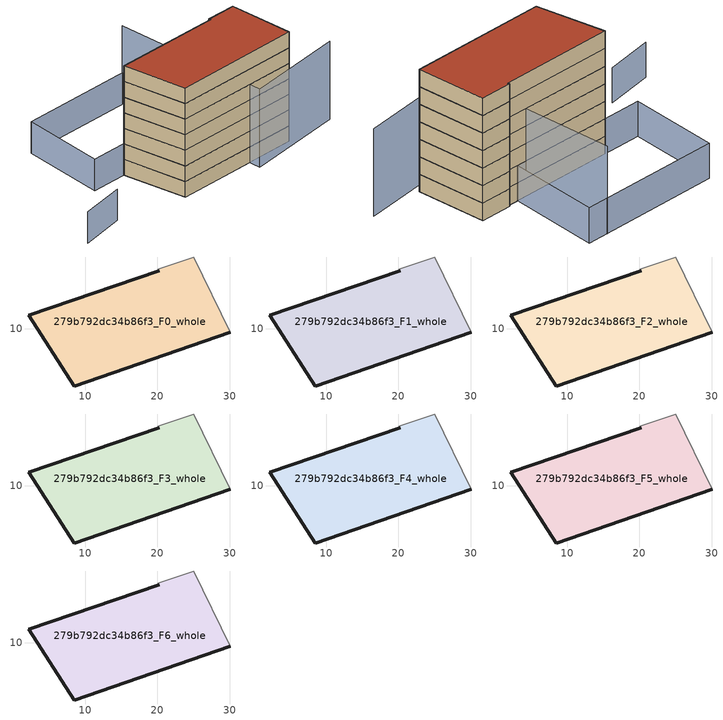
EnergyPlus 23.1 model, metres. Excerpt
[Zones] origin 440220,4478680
279b792dc34b86f3_F0_whole
 floor ground (EU_floor_Construction): 30.08,9.57 25.01,19.97 20.05,18.25 20.25,18.07 2.2,11.92 8.46,2.11 z0
 wall outside (EU_wall_Construction): 30.08,9.57 8.46,2.11 2.2,11.92 20.25,18.07 z0:3
 wall adiabatic (EU_wall_Construction): 20.25,18.07 20.05,18.25 25.01,19.97 30.08,9.57 z0:3
279b792dc34b86f3_F1_whole
 floor to 279b792dc34b86f3_F0_whole (EU_floor_Construction): 30.07,9.57 25,19.97 20.05,18.25 20.25,18.07 2.19,11.92 8.46,2.11 z3
 wall outside (EU_wall_Construction): 30.08,9.57 8.46,2.11 2.2,11.92 20.25,18.07 z3:6
 wall adiabatic (EU_wall_Construction): 20.25,18.07 20.05,18.25 25.01,19.97 30.08,9.57 z3:6
279b792dc34b86f3_F2_whole
 floor to 279b792dc34b86f3_F1_whole (EU_floor_Construction): 30.07,9.57 25,19.97 20.05,18.25 20.25,18.07 2.19,11.92 8.46,2.11 z6
 wall outside (EU_wall_Construction): 30.08,9.57 8.46,2.11 2.2,11.92 20.25,18.07 z6:9
 wall adiabatic (EU_wall_Construction): 20.25,18.07 20.05,18.25 25.01,19.97 30.08,9.57 z6:9
279b792dc34b86f3_F3_whole
 floor to 279b792dc34b86f3_F2_whole (EU_floor_Construction): 30.07,9.57 25,19.97 20.05,18.25 20.25,18.07 2.19,11.92 8.46,2.11 z9
 wall outside (EU_wall_Construction): 30.08,9.57 8.46,2.11 2.2,11.92 20.25,18.07 z9:12
 wall adiabatic (EU_wall_Construction): 20.25,18.07 20.05,18.25 25.01,19.97 30.08,9.57 z9:12
279b792dc34b86f3_F4_whole
 floor to 279b792dc34b86f3_F3_whole (EU_floor_Construction): 30.07,9.57 25,19.97 20.05,18.25 20.25,18.07 2.19,11.92 8.46,2.11 z12
 wall outside (EU_wall_Construction): 30.08,9.57 8.46,2.11 2.2,11.92 20.25,18.07 z12:15
 wall adiabatic (EU_wall_Construction): 20.25,18.07 20.05,18.25 25.01,19.97 30.08,9.57 z12:15
279b792dc34b86f3_F5_whole
 floor to 279b792dc34b86f3_F4_whole (EU_floor_Construction): 30.07,9.57 25,19.97 20.05,18.25 20.25,18.07 2.19,11.92 8.46,2.11 z15
 wall outside (EU_wall_Construction): 30.08,9.57 8.46,2.11 2.2,11.92 20.25,18.07 z15:18
 wall adiabatic (EU_wall_Construction): 20.25,18.07 20.05,18.25 25.01,19.97 30.08,9.57 z15:18
279b792dc34b86f3_F6_whole
 floor to 279b792dc34b86f3_F5_whole (EU_floor_Construction): 30.07,9.57 25,19.97 20.05,18.25 20.25,18.07 2.19,11.92 8.46,2.11 z18
 wall outside (EU_wall_Construction): 30.08,9.57 8.46,2.11 2.2,11.92 20.25,18.07 z18:21
 wall adiabatic (EU_wall_Construction): 20.25,18.07 20.05,18.25 25.01,19.97 30.08,9.57 z18:21
 roof outside (EU_roof_Construction): 25.01,19.97 30.08,9.57 8.46,2.11 2.2,11.92 20.25,18.07 20.05,18.25 z21
shading: -4.11,0.7 -11.04,-3.1 / 18.44,17.45 -3.8,9.85 / -3.8,9.85 -8.55,23.74 / -8.55,23.74 13.7,31.34 / 13.7,31.34 18.44,17.45 z0:6; 38.56,12.49 22.75,4.84 / 22.75,4.84 10.43,30.3 z0:15
[Building]
EU S2 Campaign: North Axis=0; Terrain=City; Solar Distribution=FullExterior
[Site:Location]
Madrid: Latitude=40.5; Longitude=-3.5; Time Zone=1; Elevation=609
[SizingPeriod:WeatherFileDays]
AnnualSizingPeriod: Begin Month=1; Begin Day of Month=1; End Month=12; End Day of Month=31; Day of Week for Start Day=Monday; Use Weather File Daylight Saving Period=No; Use Weather File Rain and Snow Indicators=No
[MATERIAL]
EU_InternalMass_Material: Roughness=MediumRough; Thickness=0.1; Conductivity=1; Density=1800; Specific Heat=900; Thermal Absorptance=0.9; Solar Absorptance=0.7; Visible Absorptance=0.7
[MATERIAL:NOMASS] Roughness=MediumRough; Thermal Absorptance=0.9; Solar Absorptance=0.7; Visible Absorptance=0.7
Name | Thermal Resistance
EU_wall_NoMass | 0.609216
EU_roof_NoMass | 0.513268
EU_floor_NoMass | 0.568163
[CONSTRUCTION]
EU_wall_Construction: EU_wall_NoMass
EU_roof_Construction: EU_roof_NoMass
EU_floor_Construction: EU_floor_NoMass
EU_InternalMass_Construction: EU_InternalMass_Material
[ZONE] Type=1; Multiplier=1; Ceiling Height=autocalculate; Volume=799.497; Floor Area=autocalculate; Part of Total Floor Area=Yes
279b792dc34b86f3_F0_whole; 279b792dc34b86f3_F1_whole; 279b792dc34b86f3_F2_whole; 279b792dc34b86f3_F3_whole; 279b792dc34b86f3_F4_whole; 279b792dc34b86f3_F5_whole; 279b792dc34b86f3_F6_whole
[INTERNALMASS] Construction=EU_InternalMass_Construction; Surface Area=266.499
Name | Zone or ZoneList
279b792dc34b86f3_F0_whole_EU_InternalMass | 279b792dc34b86f3_F0_whole
279b792dc34b86f3_F1_whole_EU_InternalMass | 279b792dc34b86f3_F1_whole
279b792dc34b86f3_F2_whole_EU_InternalMass | 279b792dc34b86f3_F2_whole
279b792dc34b86f3_F3_whole_EU_InternalMass | 279b792dc34b86f3_F3_whole
279b792dc34b86f3_F4_whole_EU_InternalMass | 279b792dc34b86f3_F4_whole
279b792dc34b86f3_F5_whole_EU_InternalMass | 279b792dc34b86f3_F5_whole
279b792dc34b86f3_F6_whole_EU_InternalMass | 279b792dc34b86f3_F6_whole
[OTHEREQUIPMENT] Fuel Type=Electricity; Design Level Calculation Method=Watts/Area; Power per Zone Floor Area=1; Fraction Latent=0; Fraction Radiant=0; Fraction Lost=0; Carbon Dioxide Generation Rate=0; EndUse Subcategory=EU_Step8_InternalGains
Name | Zone or ZoneList or Space or SpaceList | Schedule
EU_Step8_InternalGain_279b792dc34b86f3_F0_whole_f000 | 279b792dc34b86f3_F0_whole | EU_Step8_GainSchedule_279b792dc34b86f3_F0_whole_f000
EU_Step8_InternalGain_279b792dc34b86f3_F1_whole_f000 | 279b792dc34b86f3_F1_whole | EU_Step8_GainSchedule_279b792dc34b86f3_F1_whole_f000
EU_Step8_InternalGain_279b792dc34b86f3_F2_whole_f000 | 279b792dc34b86f3_F2_whole | EU_Step8_GainSchedule_279b792dc34b86f3_F2_whole_f000
EU_Step8_InternalGain_279b792dc34b86f3_F3_whole_f000 | 279b792dc34b86f3_F3_whole | EU_Step8_GainSchedule_279b792dc34b86f3_F3_whole_f000
EU_Step8_InternalGain_279b792dc34b86f3_F4_whole_f000 | 279b792dc34b86f3_F4_whole | EU_Step8_GainSchedule_279b792dc34b86f3_F4_whole_f000
EU_Step8_InternalGain_279b792dc34b86f3_F5_whole_f000 | 279b792dc34b86f3_F5_whole | EU_Step8_GainSchedule_279b792dc34b86f3_F5_whole_f000
EU_Step8_InternalGain_279b792dc34b86f3_F6_whole_f000 | 279b792dc34b86f3_F6_whole | EU_Step8_GainSchedule_279b792dc34b86f3_F6_whole_f000
[ZONEVENTILATION:DESIGNFLOWRATE] Schedule=EU_AlwaysOn; Design Flow Rate Calculation Method=AirChanges/Hour; Air Changes per Hour=0.752966; Ventilation Type=Natural; Fan Pressure Rise=0; Fan Total Efficiency=1; Constant Term Coefficient=1; Temperature Term Coefficient=0; Velocity Term Coefficient=0; Velocity Squared Term Coefficient=0; Minimum Indoor Temperature=-100; Maximum Indoor Temperature=100; Delta Temperature=-100; Minimum Outdoor Temperature=-100; Maximum Outdoor Temperature=100; Maximum Wind Speed=40
Name | Zone or ZoneList or Space or SpaceList
EU_ConstantAir_279b792dc34b86f3_F0_whole | 279b792dc34b86f3_F0_whole
EU_ConstantAir_279b792dc34b86f3_F1_whole | 279b792dc34b86f3_F1_whole
EU_ConstantAir_279b792dc34b86f3_F2_whole | 279b792dc34b86f3_F2_whole
EU_ConstantAir_279b792dc34b86f3_F3_whole | 279b792dc34b86f3_F3_whole
EU_ConstantAir_279b792dc34b86f3_F4_whole | 279b792dc34b86f3_F4_whole
EU_ConstantAir_279b792dc34b86f3_F5_whole | 279b792dc34b86f3_F5_whole
EU_ConstantAir_279b792dc34b86f3_F6_whole | 279b792dc34b86f3_F6_whole
[HVACTEMPLATE:THERMOSTAT] Constant Heating Setpoint=20; Constant Cooling Setpoint=50
EU_HeatOnly_279b792dc34b86f3_F0_whole; EU_HeatOnly_279b792dc34b86f3_F1_whole; EU_HeatOnly_279b792dc34b86f3_F2_whole; EU_HeatOnly_279b792dc34b86f3_F3_whole; EU_HeatOnly_279b792dc34b86f3_F4_whole; EU_HeatOnly_279b792dc34b86f3_F5_whole; EU_HeatOnly_279b792dc34b86f3_F6_whole
[HVACTEMPLATE:ZONE:IDEALLOADSAIRSYSTEM] System Availability Schedule=EU_AlwaysOn; Maximum Heating Supply Air Temperature=50; Minimum Cooling Supply Air Temperature=13; Maximum Heating Supply Air Humidity Ratio=0.0156; Minimum Cooling Supply Air Humidity Ratio=0.0077; Heating Limit=NoLimit; Cooling Limit=NoLimit; Heating Availability Schedule=EU_AlwaysOn; Cooling Availability Schedule=EU_CoolingOff; Dehumidification Control Type=ConstantSensibleHeatRatio; Cooling Sensible Heat Ratio=0.7; Dehumidification Setpoint=60; Humidification Control Type=None; Humidification Setpoint=30; Outdoor Air Method=None; Outdoor Air Flow Rate per Person=0.00944; Outdoor Air Flow Rate per Zone Floor Area=0; Outdoor Air Flow Rate per Zone=0; Demand Controlled Ventilation Type=None; Outdoor Air Economizer Type=NoEconomizer; Heat Recovery Type=None; Sensible Heat Recovery Effectiveness=0.7; Latent Heat Recovery Effectiveness=0.65
Name | Template Thermostat
279b792dc34b86f3_F0_whole | EU_HeatOnly_279b792dc34b86f3_F0_whole
279b792dc34b86f3_F1_whole | EU_HeatOnly_279b792dc34b86f3_F1_whole
279b792dc34b86f3_F2_whole | EU_HeatOnly_279b792dc34b86f3_F2_whole
279b792dc34b86f3_F3_whole | EU_HeatOnly_279b792dc34b86f3_F3_whole
279b792dc34b86f3_F4_whole | EU_HeatOnly_279b792dc34b86f3_F4_whole
279b792dc34b86f3_F5_whole | EU_HeatOnly_279b792dc34b86f3_F5_whole
279b792dc34b86f3_F6_whole | EU_HeatOnly_279b792dc34b86f3_F6_whole
[SIZING:ZONE] Zone Cooling Design Supply Air Temperature Input Method=SupplyAirTemperature; Zone Cooling Design Supply Air Temperature=13; Zone Heating Design Supply Air Temperature Input Method=SupplyAirTemperature; Zone Heating Design Supply Air Temperature=50; Zone Cooling Design Supply Air Humidity Ratio=0.008; Zone Heating Design Supply Air Humidity Ratio=0.008; Cooling Design Air Flow Method=DesignDay; Cooling Design Air Flow Rate=0; Cooling Minimum Air Flow per Zone Floor Area=0.000762; Cooling Minimum Air Flow=0; Cooling Minimum Air Flow Fraction=0.2; Heating Design Air Flow Method=DesignDay; Heating Design Air Flow Rate=0; Heating Maximum Air Flow per Zone Floor Area=0.002032; Heating Maximum Air Flow=0.141576; Heating Maximum Air Flow Fraction=0.3; Account for Dedicated Outdoor Air System=No; Dedicated Outdoor Air System Control Strategy=NeutralSupplyAir; Dedicated Outdoor Air Low Setpoint Temperature for Design=autosize; Dedicated Outdoor Air High Setpoint Temperature for Design=autosize; Zone Load Sizing Method=Sensible Load Only No Latent Load; Zone Latent Cooling Design Supply Air Humidity Ratio Input Method=HumidityRatioDifference; Zone Cooling Design Supply Air Humidity Ratio Difference=0.005; Zone Latent Heating Design Supply Air Humidity Ratio Input Method=HumidityRatioDifference; Zone Humidification Design Supply Air Humidity Ratio Difference=0.005
279b792dc34b86f3_F0_whole; 279b792dc34b86f3_F1_whole; 279b792dc34b86f3_F2_whole; 279b792dc34b86f3_F3_whole; 279b792dc34b86f3_F4_whole; 279b792dc34b86f3_F5_whole; 279b792dc34b86f3_F6_whole
[SCHEDULE:CONSTANT]
Name | Hourly Value
EU_AlwaysOn | 1
EU_CoolingOff | 0
[SCHEDULE:FILE] Column Number=1; Rows to Skip at Top=0; Number of Hours of Data=8760; Column Separator=Comma; Interpolate to Timestep=No; Minutes per Item=60; Adjust Schedule for Daylight Savings=Yes
Name | File
EU_Step8_GainSchedule_279b792dc34b86f3_F0_whole_f000 | ../../schedules/279b792dc34b86f3/279b792dc34b86f3_F0_whole_f000_gain.csv
EU_Step8_GainSchedule_279b792dc34b86f3_F1_whole_f000 | ../../schedules/279b792dc34b86f3/279b792dc34b86f3_F1_whole_f000_gain.csv
EU_Step8_GainSchedule_279b792dc34b86f3_F2_whole_f000 | ../../schedules/279b792dc34b86f3/279b792dc34b86f3_F2_whole_f000_gain.csv
EU_Step8_GainSchedule_279b792dc34b86f3_F3_whole_f000 | ../../schedules/279b792dc34b86f3/279b792dc34b86f3_F3_whole_f000_gain.csv
EU_Step8_GainSchedule_279b792dc34b86f3_F4_whole_f000 | ../../schedules/279b792dc34b86f3/279b792dc34b86f3_F4_whole_f000_gain.csv
EU_Step8_GainSchedule_279b792dc34b86f3_F5_whole_f000 | ../../schedules/279b792dc34b86f3/279b792dc34b86f3_F5_whole_f000_gain.csv
EU_Step8_GainSchedule_279b792dc34b86f3_F6_whole_f000 | ../../schedules/279b792dc34b86f3/279b792dc34b86f3_F6_whole_f000_gain.csv
